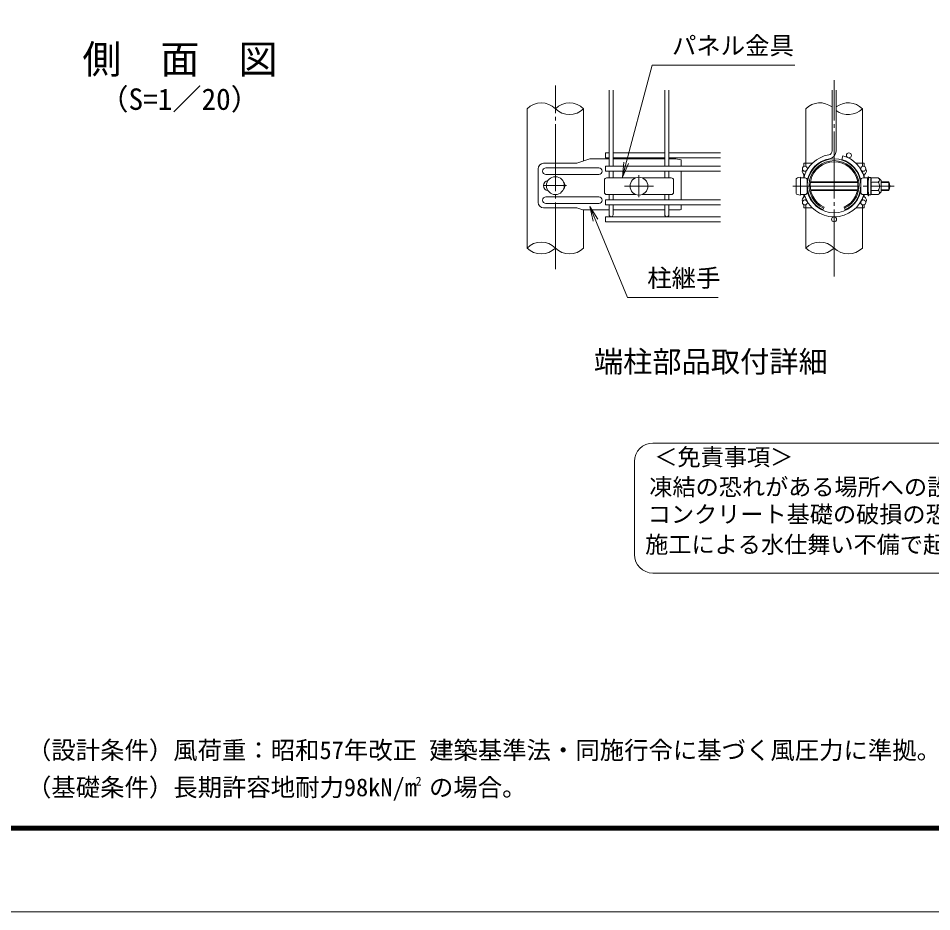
# Model space of a CAD drawing. Units: millimetres, scale not verified. Extents: x -4200 to 4200, y -2970 to 2970.
# Drawn here: x -356 to 2102, y -2970 to -565 of the extents above; entities that cross this region are included whole.
import ezdxf
from ezdxf.enums import TextEntityAlignment as Align

# ---------------------------------------------------------------- set-up
doc = ezdxf.new("R2010")
doc.units = ezdxf.units.MM
doc.header["$LTSCALE"] = 10
doc.linetypes.add('LONG_CHAIN', pattern=[21, 18, -1, 1, -1])
for name, color, linetype, lineweight in [('0-0_D-TTL-TXT', 7, 'Continuous', 9), ('0-2_D-STR-DIM', 7, 'Continuous', 9), ('0-3_0', 7, 'Continuous', 9), ('0-7_D-STR1', 1, 'Continuous', 9), ('0-9_D-BMK', 2, 'LONG_CHAIN', 9), ('0-A_D-STR2', 7, 'Continuous', 9), ('0-B_D-STR3', 3, 'Continuous', 9), ('0-D_D-STR-TXT', 7, 'Continuous', 9), ('0-E_D-TTL', 7, 'Continuous', 9)]:
    doc.layers.add(name, color=color, linetype=linetype, lineweight=lineweight)
doc.styles.add('ＭＳ ゴシック', font='')
doc.styles.get('ＭＳ ゴシック').set_extended_font_data('MS Gothic')

# ---------------------------------------------------------------- blocks, each defined once
blk = doc.blocks.new('_Open')
at = {"layer": '0-3_0'}
blk.add_line((-10, 1.667), (0, 0), dxfattribs=at)
blk.add_lwpolyline([(-10, -1.667), (0, 0), (-10, 0)], dxfattribs=at)

msp = doc.modelspace()

# ---------------------------------------------------------------- linework, layer by layer
at = {"layer": '0-0_D-TTL-TXT', "color": 2}
for p, q in [((3797.52, -1708.48), (1351.97, -1708.48)), ((1301.97, -1758.48), (1301.97, -2008.48)), ((1351.97, -2058.48), (3797.52, -2058.48))]:
    msp.add_line(p, q, dxfattribs=at)
for centre, start, end in [((1351.97, -1758.48), 90, 180), ((1351.97, -2008.48), 180, 270)]:
    msp.add_arc(centre, 50, start, end, dxfattribs=at)
at = {"layer": '0-2_D-STR-DIM'}
for centre, start, end in [((1051.22, -846.86), 45.18146, 134.81854), ((1127.42, -846.86), 45.18146, 134.81854), ((1127.42, -770.17), 225.18146, 314.81854), ((1801.22, -846.86), 52.7739, 134.81854), ((1877.42, -846.86), 45.18146, 127.2261), ((1877.42, -770.17), 232.7739, 314.81854), ((1051.22, -1221.86), 45.18146, 134.81854), ((1801.22, -1221.86), 45.18146, 134.81854), ((1051.22, -1145.17), 225.18146, 314.81854), ((1127.42, -1145.17), 225.18146, 314.81854), ((1801.22, -1145.17), 225.18146, 314.81854), ((1877.42, -1145.17), 225.18146, 314.81854)]:
    msp.add_arc(centre, 54.05, start, end, dxfattribs=at)
at = {"layer": '0-7_D-STR1'}
for p, q in [((1013.12, -808.51), (1013.12, -1183.51)), ((1165.52, -949.24), (1165.52, -808.51)), ((1763.12, -808.51), (1763.12, -963.83)), ((1915.52, -963.83), (1915.52, -808.51)), ((1763.12, -976.45), (1763.12, -980.16)), ((1915.52, -980.16), (1915.52, -976.45)), ((1763.12, -1050.86), (1763.12, -1054.58)), ((1915.52, -1054.58), (1915.52, -1050.86)), ((1165.52, -1183.51), (1165.52, -1080.97)), ((1763.12, -1067.2), (1763.12, -1183.51)), ((1915.52, -1183.51), (1915.52, -1067.2))]:
    msp.add_line(p, q, dxfattribs=at)
at = {"layer": '0-9_D-BMK'}
for p, q in [((1839.32, -1260.2), (1839.32, -731.83)), ((1089.32, -1240.53), (1089.32, -746.17)), ((1314.32, -987.04), (1314.32, -1047.04)), ((1059.32, -1015.51), (1119.32, -1015.51)), ((1275.32, -1017.04), (1353.32, -1017.04)), ((1728, -1017.04), (2000.62, -1017.04))]:
    msp.add_line(p, q, dxfattribs=at)
at = {"layer": '0-A_D-STR2'}
for p, q in [((1233.92, -963.39), (1233.92, -758.51)), ((1244.72, -963.39), (1244.72, -758.51)), ((1383.92, -963.39), (1383.92, -758.51)), ((1394.72, -963.39), (1394.72, -758.51)), ((1833.92, -922.11), (1833.92, -758.51)), ((1844.72, -922.11), (1844.72, -758.51)), ((1233.92, -927.28), (1224.32, -927.28)), ((1224.32, -940.78), (1224.32, -927.28)), ((1383.92, -927.28), (1244.72, -927.28)), ((1533.92, -927.28), (1394.72, -927.28)), ((1233.92, -940.78), (1224.32, -940.78)), ((1383.92, -940.78), (1244.72, -940.78)), ((1533.92, -940.78), (1394.72, -940.78)), ((1860.24, -945.37), (1863.32, -935.02)), ((1533.92, -963.39), (1224.32, -963.39)), ((1224.32, -963.39), (1224.32, -976.89)), ((1533.92, -976.89), (1224.32, -976.89)), ((1233.92, -994.54), (1233.92, -976.89)), ((1244.72, -994.54), (1244.72, -976.89)), ((1383.92, -994.54), (1383.92, -976.89)), ((1394.72, -994.54), (1394.72, -976.89)), ((1533.92, -1054.14), (1224.32, -1054.14)), ((1224.32, -1054.14), (1224.32, -1067.64)), ((1233.92, -1054.14), (1233.92, -1039.54)), ((1244.72, -1054.14), (1244.72, -1039.54)), ((1383.92, -1054.14), (1383.92, -1039.54)), ((1394.72, -1054.14), (1394.72, -1039.54)), ((1533.92, -1067.64), (1224.32, -1067.64)), ((1233.92, -1094.11), (1233.92, -1067.64)), ((1244.72, -1094.11), (1244.72, -1067.64)), ((1383.92, -1094.11), (1383.92, -1067.64)), ((1394.72, -1094.11), (1394.72, -1067.64)), ((1533.92, -1099.51), (1224.32, -1099.51)), ((1224.32, -1099.51), (1224.32, -1113.01)), ((1533.92, -1113.01), (1224.32, -1113.01))]:
    msp.add_line(p, q, dxfattribs=at)
for centre in [(1879.27, -934.03), (1760.73, -970.14), (1917.91, -970.14), (1760.73, -1060.89), (1917.91, -1060.89), (1839.32, -1106.26)]:
    msp.add_circle(centre, 6.75, dxfattribs=at)
for centre, radius, start, end in [((1839.32, -1015.51), 84, 99.83934, 165.5409), ((1823.12, -922.11), 10.8, 279.83934, 0), ((1823.12, -922.11), 21.6, 279.83934, 0), ((1839.32, -1015.51), 73.2, 99.83934, 169.61114), ((1839.32, -1015.51), 73.2, 10.38886, 73.39579), ((1839.32, -1015.51), 84, 14.4591, 73.39579), ((1839.32, -1015.51), 73.2, 190.38886, 349.61114), ((1839.32, -1015.51), 84, 196.62015, 343.37985), ((1239.32, -1094.11), 5.4, 180, 0), ((1389.32, -1094.11), 5.4, 180, 0)]:
    msp.add_arc(centre, radius, start, end, dxfattribs=at)
at = {"layer": '0-B_D-STR3'}
for p, q in [((1147.39, -955.51), (1057.86, -955.51)), ((1182.05, -943.51), (1147.39, -955.51)), ((1233.92, -943.51), (1182.05, -943.51)), ((1244.72, -943.51), (1383.92, -943.51)), ((1413.32, -943.51), (1394.72, -943.51)), ((1413.32, -943.51), (1428.32, -946.51)), ((1428.32, -946.51), (1428.32, -963.39)), ((1780.53, -955.51), (1758.32, -955.51)), ((1758.32, -963.83), (1758.32, -955.51)), ((1797.39, -955.51), (1799.52, -955.51)), ((1879.12, -955.51), (1881.25, -955.51)), ((1898.11, -955.51), (1920.32, -955.51)), ((1920.32, -963.83), (1920.32, -955.51)), ((1042.86, -970.51), (1042.86, -1060.51)), ((1206.32, -967.51), (1064.09, -967.51)), ((1428.32, -976.89), (1428.32, -1054.14)), ((1206.32, -985.51), (1064.09, -985.51)), ((1221.32, -1000.54), (1221.32, -1033.54)), ((1227.32, -994.54), (1305.97, -994.54)), ((1322.67, -994.54), (1401.32, -994.54)), ((1407.32, -1000.54), (1407.32, -1033.54)), ((1737.32, -997.48), (1737.32, -1036.6)), ((1749.32, -1041.04), (1749.32, -993.04)), ((1749.32, -994.54), (1761.32, -994.54)), ((1758.32, -993.26), (1758.32, -985.51)), ((1767.32, -1033.54), (1767.32, -1000.54)), ((1767.32, -1005.04), (1768.09, -1005.04)), ((1767.32, -1007.07), (1767.82, -1007.07)), ((1775.68, -1007.07), (1902.96, -1007.07)), ((1775.98, -1005.04), (1902.66, -1005.04)), ((1910.56, -1005.04), (1911.32, -1005.04)), ((1910.82, -1007.07), (1911.32, -1007.07)), ((1911.32, -1000.54), (1911.32, -1033.54)), ((1917.32, -994.54), (1929.32, -994.54)), ((1920.32, -993.26), (1920.32, -985.51)), ((1920.32, -991.51), (1920.32, -993.26)), ((1929.32, -994.54), (1929.32, -1039.54)), ((1930.86, -996.2), (1929.32, -1001.5)), ((1929.32, -1001.5), (1929.32, -1032.58)), ((1930.82, -1004.89), (1931.42, -1004.89)), ((1930.86, -991.88), (1930.86, -996.2)), ((1930.86, -991.88), (1932.36, -991.88)), ((1931.42, -1003.56), (1932.59, -994.07)), ((1931.42, -1003.56), (1931.42, -1030.56)), ((1931.42, -1004.89), (1931.42, -1029.19)), ((1932.36, -991.88), (1932.36, -996.2)), ((1937.89, -993.81), (1932.88, -993.81)), ((1938.02, -1017.06), (1938.02, -993.88)), ((1958.4, -1005.78), (1938.02, -1005.78)), ((1938.32, -994.54), (1938.18, -994.03)), ((1958.4, -994.52), (1938.32, -994.52)), ((1965.92, -1002.04), (1965.92, -1032.04)), ((1965.92, -1005.04), (1986.32, -1005.04)), ((1965.92, -1007.07), (1986.32, -1007.07)), ((1986.32, -1005.04), (1986.32, -1029.04)), ((1767.32, -1027.01), (1768.24, -1027.01)), ((1767.32, -1029.04), (1768.6, -1029.04)), ((1776.16, -1027.01), (1902.48, -1027.01)), ((1776.56, -1029.04), (1902.08, -1029.04)), ((1910.04, -1029.04), (1911.32, -1029.04)), ((1910.4, -1027.01), (1911.32, -1027.01)), ((1930.82, -1029.19), (1931.42, -1029.19)), ((1931.42, -1030.56), (1932.59, -1040.05)), ((1938.02, -1017.06), (1938.02, -1040.24)), ((1958.4, -1028.3), (1938.02, -1028.3)), ((1965.92, -1027.01), (1986.32, -1027.01)), ((1965.92, -1029.04), (1986.32, -1029.04)), ((1206.32, -1045.51), (1064.09, -1045.51)), ((1227.32, -1039.54), (1305.97, -1039.54)), ((1322.67, -1039.54), (1401.32, -1039.54)), ((1749.32, -1039.54), (1761.32, -1039.54)), ((1758.32, -1045.51), (1758.32, -1039.54)), ((1917.32, -1039.54), (1929.32, -1039.54)), ((1920.32, -1045.51), (1920.32, -1039.54)), ((1930.86, -1038.56), (1929.32, -1032.58)), ((1930.82, -1032.58), (1932.36, -1038.56)), ((1932.36, -1038.56), (1932.36, -1042.88)), ((1937.82, -1040.31), (1932.88, -1040.31)), ((1958.4, -1039.56), (1938.32, -1039.56)), ((1147.39, -1075.51), (1057.86, -1075.51)), ((1206.32, -1063.51), (1064.09, -1063.51)), ((1163.14, -1080.97), (1147.39, -1075.51)), ((1163.14, -1080.97), (1233.92, -1080.97)), ((1244.72, -1080.97), (1383.92, -1080.97)), ((1394.72, -1080.97), (1425.32, -1080.97)), ((1428.32, -1067.64), (1428.32, -1077.97)), ((1758.32, -1075.51), (1758.32, -1067.19)), ((1780.53, -1075.51), (1758.32, -1075.51)), ((1799.52, -1075.51), (1797.39, -1075.51)), ((1809.32, -1080.97), (1812.57, -1073.88)), ((1869.32, -1080.97), (1866.07, -1073.88)), ((1879.12, -1075.51), (1881.25, -1075.51)), ((1898.11, -1075.51), (1920.32, -1075.51)), ((1920.32, -1075.51), (1920.32, -1067.19))]:
    msp.add_line(p, q, dxfattribs=at)
for points in [[(1932.36, -996.2), (1930.82, -1001.5), (1930.82, -1032.58)], [(1930.86, -1038.56), (1930.86, -1042.88), (1932.36, -1042.88)]]:
    msp.add_lwpolyline(points, dxfattribs=at)
for centre in [(1089.32, -1015.51), (1314.32, -1017.04)]:
    msp.add_circle(centre, 24, dxfattribs=at)
for centre, radius, start, end in [((1057.86, -970.51), 15, 90, 180), ((1839.32, -1015.51), 72, 294.62432, 245.37568), ((1839.32, -1015.51), 67.2, 294.62432, 245.37568), ((1839.32, -1015.51), 64.2, 294.62432, 245.37568), ((1064.09, -976.51), 9, 90, 270), ((1206.32, -976.51), 9, 270, 90), ((1765.07, -976.51), 11.25, 160.20621, 233.1301), ((1921.86, -976.51), 9.13, 168.40415, 170.0359), ((1916.57, -976.51), 9.75, 292.61986, 34.47794), ((1070.61, -1015.51), 13.5, 94.99037, 265.00963), ((1101.88, -1015.51), 13.5, 314.07965, 45.92035), ((1227.32, -1000.54), 6, 90, 180), ((1401.32, -1000.54), 6, 0, 90), ((1756.78, -976.51), 9.13, 279.7159, 299.45512), ((1761.32, -1000.54), 6, 0, 90), ((1917.32, -1000.54), 6, 90, 180), ((1921.86, -976.51), 9.13, 240.54488, 260.2841), ((1929.71, -1004.84), 1.71, 358.43845, 49.48837), ((1932.88, -994.11), 0.3, 90, 173), ((1937.89, -994.11), 0.3, 15, 90), ((1923.37, -1000.18), 15.97, 339.37322, 22.7756), ((1875.75, -1017.06), 63.57, 0, 10.20031), ((1955.35, -1000.15), 6.4, 298.45309, 61.54691), ((1941.13, -1017.04), 20.62, 0, 33.09348), ((1945.6, -1014.8), 24, 32.13463, 57.68315), ((1963.82, -1017.04), 25.5, 331.92751, 28.07249), ((1929.71, -1029.24), 1.71, 310.51348, 1.56339), ((1923.37, -1033.94), 15.97, 337.2244, 20.62678), ((1875.75, -1017.06), 63.57, 349.79969, 0), ((1941.13, -1017.04), 20.62, 326.90652, 0), ((1955.35, -1033.93), 6.4, 298.45309, 61.54691), ((1945.6, -1019.27), 24, 302.31685, 327.86537), ((1064.09, -1054.51), 9, 90, 270), ((1206.32, -1054.51), 9, 270, 90), ((1227.32, -1033.54), 6, 180, 270), ((1401.32, -1033.54), 6, 270, 0), ((1765.07, -1054.51), 11.25, 126.8699, 199.79379), ((1756.78, -1054.51), 9.13, 60.54488, 80.2841), ((1761.32, -1033.54), 6, 270, 0), ((1756.78, -1054.51), 9.13, 348.40415, 350.0359), ((1917.32, -1033.54), 6, 180, 270), ((1921.86, -1054.51), 9.13, 189.9641, 191.59585), ((1921.86, -1054.51), 9.13, 99.7159, 119.45512), ((1916.57, -1054.51), 9.75, 325.52206, 67.38014), ((1932.88, -1040.01), 0.3, 187, 270), ((1937.82, -1040.01), 0.3, 270, 337.2244), ((1057.86, -1060.51), 15, 180, 270), ((1425.32, -1077.97), 3, 270, 0)]:
    msp.add_arc(centre, radius, start, end, dxfattribs=at)
for centre, start_param, end_param in [((1751.72, -997.48), 1.7382444, 3.1415927), ((1751.72, -1036.6), 3.1415927, 4.5449409)]:
    msp.add_ellipse(centre, major_axis=(14.4, 0), ratio=0.3125, start_param=start_param, end_param=end_param, dxfattribs=at)
at = {"layer": '0-D_D-STR-TXT'}
for points in [[(1734.03, -690.88), (1350.18, -690.88), (1270.29, -991.11)], [(1527.28, -1316.63), (1283.71, -1316.63), (1182.99, -1073.42)]]:
    msp.add_lwpolyline(points, dxfattribs=at)
at = {"layer": '0-E_D-TTL', "color": 2}
msp.add_lwpolyline([(-4200, 2970), (4200, 2970), (4200, -2970), (-4200, -2970)], close=True, dxfattribs=at)
at = {"layer": '0-E_D-TTL'}
for points in [[(-3930, 2750), (3930, 2750), (3930, -2750), (-3930, -2750)], [(-3927.5, 2747.5), (3927.5, 2747.5), (3927.5, -2747.5), (-3927.5, -2747.5)], [(-3925, 2745), (3925, 2745), (3925, -2745), (-3925, -2745)], [(-3922.5, 2742.5), (3922.5, 2742.5), (3922.5, -2742.5), (-3922.5, -2742.5)], [(-3920, 2740), (3920, 2740), (3920, -2740), (-3920, -2740)]]:
    msp.add_lwpolyline(points, close=True, dxfattribs=at)

# ---------------------------------------------------------------- block references
at = {"layer": '0-D_D-STR-TXT', "xscale": 4, "yscale": 4}
for p, rotation in [((1269.78, -993.04), 255.09951), ((1182.23, -1071.57), 112.49567)]:
    msp.add_blockref('_Open', p, dxfattribs=dict(at, rotation=rotation))

# ---------------------------------------------------------------- texts
at = {"layer": '0-0_D-TTL-TXT', "style": 'ＭＳ ゴシック'}
for s, height, p in [('側\u3000面\u3000図', 76.98, (-183.37, -736.95)), ('（S=1／20）', 57.7, (-137.89, -828.93)), ('端柱部品取付詳細', 57.7, (1192.89, -1535.36)), ('＜免責事項＞ \u3000\u3000', 45.67, (1355.67, -1782.66)), ('凍結の恐れがある場所への設置は、内部に溜まった雨水等の凍結融解により支柱の破損や', 45.67, (1342.15, -1863.16)), ('コンクリート基礎の破損の恐れがありますので施工時、水仕舞いを行ってください。', 45.67, (1338.04, -1936.58)), ('施工による水仕舞い不備で起こる支柱・基礎の破損について当社は責任を負いかねます。 ', 45.67, (1331.05, -2018.07)), ('（設計条件）風荷重：昭和57年改正 建築基準法・同施行令に基づく風圧力に準拠。', 48.09, (-332.45, -2573.6)), ('（基礎条件）長期許容地耐力98kN/m の場合。', 48.09, (-332.45, -2673.6)), ('2', 24.05, (713.02, -2637.79))]:
    msp.add_text(s, height=height, dxfattribs=at).set_placement(p, align=Align.BOTTOM_LEFT)
at = {"layer": '0-D_D-STR-TXT', "style": 'ＭＳ ゴシック'}
for s, p in [('パネル金具', (1403.13, -677.03)), ('柱継手', (1336.67, -1302.77))]:
    msp.add_text(s, height=48.09, dxfattribs=at).set_placement(p, align=Align.BOTTOM_LEFT)

doc.saveas('drawing.dxf')
